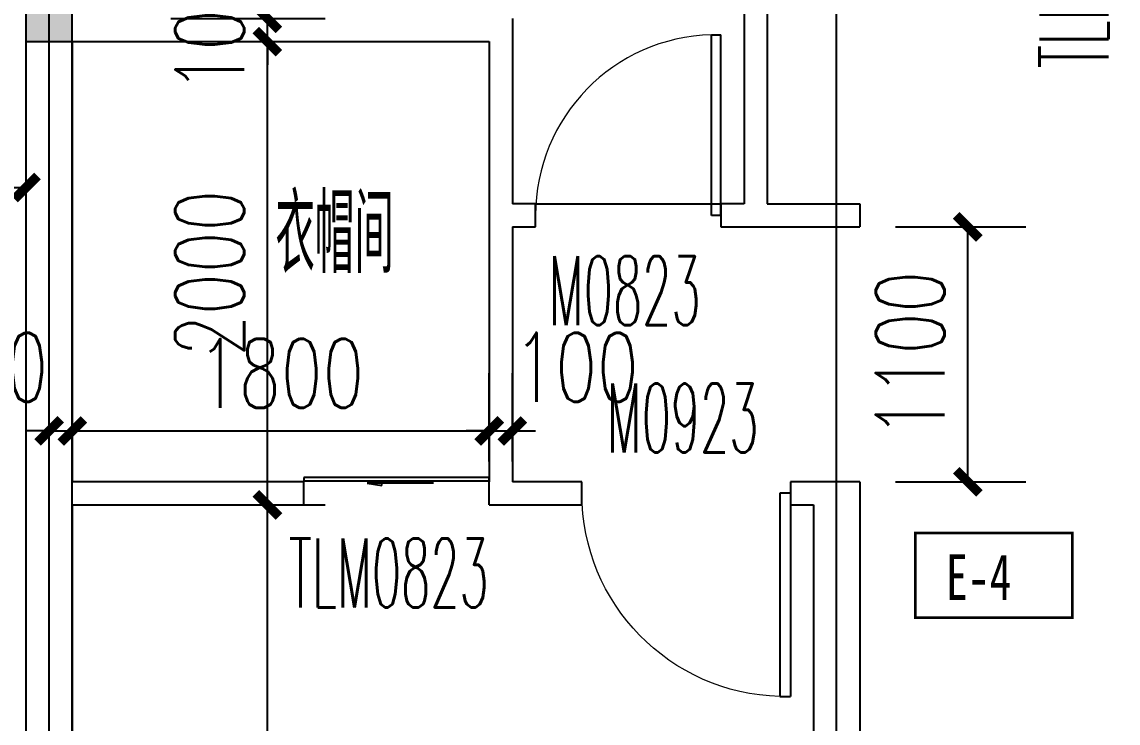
# Model space of a CAD drawing. Extents: x -59851 to 653804, y -249523 to 437614.
# Drawn here: x -10231 to -5499, y -47736 to -44709 of the extents above; entities that cross this region are included whole.
import ezdxf

# ---------------------------------------------------------------- set-up
doc = ezdxf.new("R2010")
doc.units = 0
doc.header["$LTSCALE"] = 1000
doc.header["$MEASUREMENT"] = 0
for name, color, linetype in [('A-第三道尺寸线', 105, 'Continuous'), ('DOTE', 16, 'Continuous'), ('PUB_HATCH', 8, 'Continuous'), ('PUB_TEXT', 7, 'Continuous'), ('WALL', 2, 'Continuous'), ('WINDOW', 4, 'Continuous'), ('WINDOW_TEXT', 7, 'Continuous'), ('剪力墙', 6, 'Continuous'), ('户型标示', 7, 'Continuous')]:
    doc.layers.add(name, color=color, linetype=linetype)
doc.styles.add('_TCH_DIM_T3', font='SIMPLEX.shx', dxfattribs={"width": 0.705882, "bigfont": 'GBCBIG.shx'})
doc.styles.add('_TCH_WINDOW', font='SIMPLEX.shx', dxfattribs={"width": 0.7, "height": 3.5, "bigfont": 'GBCBIG.shx'})
doc.styles.get("Standard").update_dxf_attribs({"font": 'gbenor.shx', "width": 0.7, "bigfont": 'gbcbig.shx'})
doc.styles.add('黑体', font='simhei.ttf', dxfattribs={"width": 0.7})
doc.dimstyles.new('_TCH_ARCH&&100', dxfattribs={"dimtxt": 297.5, "dimasz": 100, "dimexe": 250, "dimexo": 300, "dimgap": 100, "dimtad": 1, "dimdec": 0, "dimzin": 0, "dimdsep": 46, "dimtxsty": '_TCH_DIM_T3', "dimblk": 'ARCHTICK', "dimcen": 0.09, "dimclrt": 7, "dimazin": 2, "dimtfac": 1, "dimtdec": 0, "dimtix": 1, "dimtmove": 2, "dimatfit": 3, "dimfxl": 0, "dimtolj": 1, "dimtzin": 0, "dimarcsym": 0})

# ---------------------------------------------------------------- blocks, each defined once
blk = doc.blocks.new('zhouxianssceng0329')
at = {"layer": 'DOTE'}
for p, q in [((-10113.7, 132089.9), (-10113.7, 143398.2)), ((-6713.7, 132089.9), (-6713.7, 143398.2))]:
    blk.add_line(p, q, dxfattribs=at)
blk = doc.blocks.new('1417jianliqiang0329')
at = {"layer": 'PUB_HATCH'}
blk.add_hatch(color=256, dxfattribs=at).paths.add_polyline_path([(-9613.7, 37727.2), (-10213.7, 37727.2), (-10213.7, 35927.2), (-10013.7, 35927.2), (-10013.7, 37527.2), (-9613.7, 37527.2)])
at = {"layer": '剪力墙'}
blk.add_lwpolyline([(-9613.7, 37727.2), (-10213.7, 37727.2), (-10213.7, 35927.2), (-10013.7, 35927.2), (-10013.7, 37527.2), (-9613.7, 37527.2)], close=True, dxfattribs=at)
blk = doc.blocks.new('$DorLib2D$00000001')
for p, q in [((0.45, 0.975), (0.5, 0.975)), ((0.45, 0), (0.45, 0.975)), ((0.5, 0), (0.5, 0.975)), ((0.5, 0), (0.45, 0))]:
    blk.add_line(p, q)
at = {"lineweight": 13}
blk.add_arc((0.475, 0), 0.975, 91.4693, 180, dxfattribs=at)
blk = doc.blocks.new('$DorLib2D$00000129')
at = {"color": 0, "linetype": 'Continuous'}
for p, q in [((-0.5, 0.545), (-0.5, 0.6866)), ((-0.5, 0.6866), (0.5, 0.6866)), ((0.5, 0.6866), (0.5, 0.545)), ((0.5, 0.545), (-0.5, 0.545)), ((-0.5, 0.5), (-0.5, 0.545)), ((0.5, 0.5), (0.5, 0.545)), ((-0.2, 0.4375), (0.1584, 0.4375)), ((0.1584, 0.4375), (0.0804, 0.3408)), ((0.0804, 0.3408), (0.0804, 0.4375))]:
    blk.add_line(p, q, dxfattribs=at)
blk = doc.blocks.new('_ArchTick')
at = {"color": 0, "linetype": 'ByBlock', "const_width": 0.4}
blk.add_lwpolyline([(-0.5, -0.5), (0.5, 0.5)], dxfattribs=at)
blk = doc.blocks.new('*D758')
at = {"layer": 'A-第三道尺寸线', "color": 0, "lineweight": -2, "transparency": 16777216}
for p, q in [((17457.5, 167834.8), (18123.7, 167834.8)), ((17873.7, 166334.8), (17873.7, 167834.8)), ((17457.5, 166334.8), (18123.7, 166334.8))]:
    blk.add_line(p, q, dxfattribs=at)
at = {"layer": 'Defpoints', "color": 0, "transparency": 16777216}
for p in [(17157.5, 167834.8), (17873.7, 167834.8), (17157.5, 166334.8)]:
    blk.add_point(p, dxfattribs=at)
at = {"layer": 'A-第三道尺寸线', "color": 0, "lineweight": -2, "transparency": 16777216, "xscale": 100, "yscale": 100, "zscale": 100}
for p, rotation in [((17873.7, 167834.8), 90), ((17873.7, 166334.8), 270)]:
    blk.add_blockref('_ArchTick', p, dxfattribs=dict(at, rotation=rotation))
at = {"layer": 'A-第三道尺寸线', "color": 7, "transparency": 16777216, "insert": (17625, 167084.8), "char_height": 297.5, "attachment_point": 5, "rotation": 90, "style": '_TCH_DIM_T3'}
blk.add_mtext('\\A1;1500', dxfattribs=at)
blk = doc.blocks.new('*D759')
at = {"layer": 'A-第三道尺寸线', "color": 0, "lineweight": -2, "transparency": 16777216}
for p, q in [((17873.7, 166334.8), (17873.7, 166434.8)), ((17457.5, 166334.8), (18123.7, 166334.8)), ((17873.7, 166234.8), (17873.7, 166334.8)), ((17457.5, 166234.8), (18123.7, 166234.8)), ((17873.7, 166234.8), (17873.7, 166134.8))]:
    blk.add_line(p, q, dxfattribs=at)
at = {"layer": 'Defpoints', "color": 0, "transparency": 16777216}
for p in [(17157.5, 166334.8), (17873.7, 166334.8), (17157.5, 166234.8)]:
    blk.add_point(p, dxfattribs=at)
at = {"layer": 'A-第三道尺寸线', "color": 0, "lineweight": -2, "transparency": 16777216, "xscale": 100, "yscale": 100, "zscale": 100}
for p, rotation in [((17873.7, 166334.8), 270), ((17873.7, 166234.8), 90)]:
    blk.add_blockref('_ArchTick', p, dxfattribs=dict(at, rotation=rotation))
at = {"layer": 'A-第三道尺寸线', "color": 7, "transparency": 16777216, "insert": (17625, 166284.8), "char_height": 297.5, "attachment_point": 5, "rotation": 90, "style": '_TCH_DIM_T3'}
blk.add_mtext('\\A1;100', dxfattribs=at)
blk = doc.blocks.new('*D760')
at = {"layer": 'A-第三道尺寸线', "color": 0, "lineweight": -2, "transparency": 16777216}
for p, q in [((17457.5, 166234.8), (18123.7, 166234.8)), ((17873.7, 164234.8), (17873.7, 166234.8)), ((17457.5, 164234.8), (18123.7, 164234.8))]:
    blk.add_line(p, q, dxfattribs=at)
at = {"layer": 'Defpoints', "color": 0, "transparency": 16777216}
for p in [(17157.5, 166234.8), (17873.7, 166234.8), (17157.5, 164234.8)]:
    blk.add_point(p, dxfattribs=at)
at = {"layer": 'A-第三道尺寸线', "color": 0, "lineweight": -2, "transparency": 16777216, "xscale": 100, "yscale": 100, "zscale": 100}
for p, rotation in [((17873.7, 166234.8), 90), ((17873.7, 164234.8), 270)]:
    blk.add_blockref('_ArchTick', p, dxfattribs=dict(at, rotation=rotation))
at = {"layer": 'A-第三道尺寸线', "color": 7, "transparency": 16777216, "insert": (17625, 165234.8), "char_height": 297.5, "attachment_point": 5, "rotation": 90, "style": '_TCH_DIM_T3'}
blk.add_mtext('\\A1;2000', dxfattribs=at)
blk = doc.blocks.new('*D761')
at = {"layer": 'A-第三道尺寸线', "color": 0, "lineweight": -2, "transparency": 16777216}
for p, q in [((17457.5, 164234.8), (18123.7, 164234.8)), ((17873.7, 160734.8), (17873.7, 164234.8)), ((17457.5, 160734.8), (18123.7, 160734.8))]:
    blk.add_line(p, q, dxfattribs=at)
at = {"layer": 'Defpoints', "color": 0, "transparency": 16777216}
for p in [(17157.5, 164234.8), (17873.7, 164234.8), (17157.5, 160734.8)]:
    blk.add_point(p, dxfattribs=at)
at = {"layer": 'A-第三道尺寸线', "color": 0, "lineweight": -2, "transparency": 16777216, "xscale": 100, "yscale": 100, "zscale": 100}
for p, rotation in [((17873.7, 164234.8), 90), ((17873.7, 160734.8), 270)]:
    blk.add_blockref('_ArchTick', p, dxfattribs=dict(at, rotation=rotation))
at = {"layer": 'A-第三道尺寸线', "color": 7, "transparency": 16777216, "insert": (17625, 162484.8), "char_height": 297.5, "attachment_point": 5, "rotation": 90, "style": '_TCH_DIM_T3'}
blk.add_mtext('\\A1;3500', dxfattribs=at)
blk = doc.blocks.new('*D774')
at = {"layer": 'A-第三道尺寸线', "color": 0, "lineweight": -2, "transparency": 16777216}
for p, q in [((20585.5, 165434.8), (21147.7, 165434.8)), ((20897.7, 164334.8), (20897.7, 165434.8)), ((20585.5, 164334.8), (21147.7, 164334.8))]:
    blk.add_line(p, q, dxfattribs=at)
at = {"layer": 'Defpoints', "color": 0, "transparency": 16777216}
for p in [(20285.5, 165434.8), (20897.7, 165434.8), (20285.5, 164334.8)]:
    blk.add_point(p, dxfattribs=at)
at = {"layer": 'A-第三道尺寸线', "color": 0, "lineweight": -2, "transparency": 16777216, "xscale": 100, "yscale": 100, "zscale": 100}
for p, rotation in [((20897.7, 165434.8), 90), ((20897.7, 164334.8), 270)]:
    blk.add_blockref('_ArchTick', p, dxfattribs=dict(at, rotation=rotation))
at = {"layer": 'A-第三道尺寸线', "color": 7, "transparency": 16777216, "insert": (20649, 164884.8), "char_height": 297.5, "attachment_point": 5, "rotation": 90, "style": '_TCH_DIM_T3'}
blk.add_mtext('\\A1;1100', dxfattribs=at)
blk = doc.blocks.new('*D775')
at = {"layer": 'A-第三道尺寸线', "color": 0, "lineweight": -2, "transparency": 16777216}
for p, q in [((16931.5, 164421.8), (16931.5, 164804.1)), ((17031.5, 164421.8), (17031.5, 164804.1)), ((16931.5, 164554.1), (16831.5, 164554.1)), ((16931.5, 164554.1), (17031.5, 164554.1)), ((17031.5, 164554.1), (17131.5, 164554.1))]:
    blk.add_line(p, q, dxfattribs=at)
at = {"layer": 'Defpoints', "color": 0, "transparency": 16777216}
for p in [(17031.5, 164554.1), (16931.5, 164121.8), (17031.5, 164121.8)]:
    blk.add_point(p, dxfattribs=at)
at = {"layer": 'A-第三道尺寸线', "color": 0, "lineweight": -2, "transparency": 16777216, "xscale": 100, "yscale": 100, "zscale": 100}
blk.add_blockref('_ArchTick', (16931.5, 164554.1), dxfattribs=at)
at = {"layer": 'A-第三道尺寸线', "color": 0, "lineweight": -2, "transparency": 16777216, "xscale": 100, "yscale": 100, "zscale": 100, "rotation": 180}
blk.add_blockref('_ArchTick', (17031.5, 164554.1), dxfattribs=at)
at = {"layer": 'A-第三道尺寸线', "color": 7, "transparency": 16777216, "insert": (16656.5, 164829.1), "char_height": 297.5, "attachment_point": 5, "style": '_TCH_DIM_T3'}
blk.add_mtext('\\A1;100', dxfattribs=at)
blk = doc.blocks.new('*D776')
at = {"layer": 'A-第三道尺寸线', "color": 0, "lineweight": -2, "transparency": 16777216}
for p, q in [((17031.5, 164421.8), (17031.5, 164804.1)), ((18831.5, 164421.8), (18831.5, 164804.1)), ((17031.5, 164554.1), (18831.5, 164554.1))]:
    blk.add_line(p, q, dxfattribs=at)
at = {"layer": 'Defpoints', "color": 0, "transparency": 16777216}
for p in [(18831.5, 164554.1), (17031.5, 164121.8), (18831.5, 164121.8)]:
    blk.add_point(p, dxfattribs=at)
at = {"layer": 'A-第三道尺寸线', "color": 0, "lineweight": -2, "transparency": 16777216, "xscale": 100, "yscale": 100, "zscale": 100, "rotation": 180}
blk.add_blockref('_ArchTick', (17031.5, 164554.1), dxfattribs=at)
at = {"layer": 'A-第三道尺寸线', "color": 0, "lineweight": -2, "transparency": 16777216, "xscale": 100, "yscale": 100, "zscale": 100}
blk.add_blockref('_ArchTick', (18831.5, 164554.1), dxfattribs=at)
at = {"layer": 'A-第三道尺寸线', "color": 7, "transparency": 16777216, "insert": (17931.5, 164802.8), "char_height": 297.5, "attachment_point": 5, "style": '_TCH_DIM_T3'}
blk.add_mtext('\\A1;1800', dxfattribs=at)
blk = doc.blocks.new('*D777')
at = {"layer": 'A-第三道尺寸线', "color": 0, "lineweight": -2, "transparency": 16777216}
for p, q in [((18831.5, 164421.8), (18831.5, 164804.1)), ((18931.5, 164421.8), (18931.5, 164804.1)), ((18831.5, 164554.1), (18731.5, 164554.1)), ((18831.5, 164554.1), (18931.5, 164554.1)), ((18931.5, 164554.1), (19031.5, 164554.1))]:
    blk.add_line(p, q, dxfattribs=at)
at = {"layer": 'Defpoints', "color": 0, "transparency": 16777216}
for p in [(18931.5, 164554.1), (18831.5, 164121.8), (18931.5, 164121.8)]:
    blk.add_point(p, dxfattribs=at)
at = {"layer": 'A-第三道尺寸线', "color": 0, "lineweight": -2, "transparency": 16777216, "xscale": 100, "yscale": 100, "zscale": 100}
blk.add_blockref('_ArchTick', (18831.5, 164554.1), dxfattribs=at)
at = {"layer": 'A-第三道尺寸线', "color": 0, "lineweight": -2, "transparency": 16777216, "xscale": 100, "yscale": 100, "zscale": 100, "rotation": 180}
blk.add_blockref('_ArchTick', (18931.5, 164554.1), dxfattribs=at)
at = {"layer": 'A-第三道尺寸线', "color": 7, "transparency": 16777216, "insert": (19206.5, 164829.1), "char_height": 297.5, "attachment_point": 5, "style": '_TCH_DIM_T3'}
blk.add_mtext('\\A1;100', dxfattribs=at)
blk = doc.blocks.new('*D875')
at = {"layer": 'A-第三道尺寸线', "color": 0, "lineweight": -2, "transparency": 16777216}
for p, q in [((-11413.7, -45152.8), (-11413.7, -45674)), ((-10213.7, -45152.8), (-10213.7, -45674)), ((-11413.7, -45424), (-10213.7, -45424))]:
    blk.add_line(p, q, dxfattribs=at)
at = {"layer": 'Defpoints', "color": 0, "transparency": 16777216}
for p in [(-11413.7, -44852.8), (-10213.7, -44852.8), (-10213.7, -45424)]:
    blk.add_point(p, dxfattribs=at)
at = {"layer": 'A-第三道尺寸线', "color": 0, "lineweight": -2, "transparency": 16777216, "xscale": 100, "yscale": 100, "zscale": 100, "rotation": 180}
blk.add_blockref('_ArchTick', (-11413.7, -45424), dxfattribs=at)
at = {"layer": 'A-第三道尺寸线', "color": 0, "lineweight": -2, "transparency": 16777216, "xscale": 100, "yscale": 100, "zscale": 100}
blk.add_blockref('_ArchTick', (-10213.7, -45424), dxfattribs=at)
at = {"layer": 'A-第三道尺寸线', "color": 7, "transparency": 16777216, "insert": (-10813.7, -45175.2), "char_height": 297.5, "attachment_point": 5, "style": '_TCH_DIM_T3'}
blk.add_mtext('\\A1;1200', dxfattribs=at)
blk = doc.blocks.new('A4huhuxing')
at = {"layer": 'WALL'}
for p, q in [((16831.5, 168034.8), (16831.5, 166234.8)), ((19931.5, 167834.8), (19931.5, 165534.8)), ((20031.5, 167834.8), (20031.5, 165534.8)), ((18931.5, 166334.8), (18931.5, 165534.8)), ((16831.5, 166234.8), (16831.5, 164334.8)), ((17031.5, 166234.8), (18831.5, 166234.8)), ((17031.5, 166234.8), (17031.5, 164334.8)), ((18831.5, 166234.8), (18831.5, 165434.8)), ((19031.5, 165534.8), (18931.5, 165534.8)), ((19031.5, 165434.8), (19031.5, 165534.8)), ((19931.5, 165534.8), (19831.5, 165534.8)), ((19831.5, 165534.8), (19831.5, 165434.8)), ((20031.5, 165534.8), (20431.5, 165534.8)), ((20431.5, 165534.8), (20431.5, 165434.8)), ((18831.5, 165434.8), (18831.5, 164334.8)), ((18931.5, 165434.8), (18931.5, 164334.8)), ((18931.5, 165434.8), (19031.5, 165434.8)), ((19831.5, 165434.8), (20031.5, 165434.8)), ((20031.5, 165434.8), (20431.5, 165434.8)), ((16831.5, 164334.8), (16831.5, 160534.8)), ((18031.5, 164334.8), (17031.5, 164334.8)), ((18031.5, 164234.8), (18031.5, 164334.8)), ((18831.5, 164234.8), (18831.5, 164334.8)), ((19231.5, 164334.8), (18931.5, 164334.8)), ((19231.5, 164234.8), (19231.5, 164334.8)), ((20431.5, 164334.8), (20131.5, 164334.8)), ((20131.5, 164334.8), (20131.5, 164234.8)), ((20431.5, 164334.8), (20431.5, 160734.8)), ((17031.5, 164234.8), (18031.5, 164234.8)), ((17031.5, 164234.8), (17031.5, 160734.8)), ((18831.5, 164234.8), (19231.5, 164234.8)), ((20131.5, 164234.8), (20231.5, 164234.8)), ((20231.5, 164234.8), (20231.5, 160734.8))]:
    blk.add_line(p, q, dxfattribs=at)
at = {"layer": 'WINDOW'}
blk.add_line((19031.5, 165534.8), (19831.5, 165534.8), dxfattribs=at)
at = {"layer": '户型标示', "color": 2, "const_width": 11.2}
blk.add_lwpolyline([(20671.7, 164113.9), (21349.3, 164113.9), (21349.3, 163747.5), (20671.7, 163747.5)], close=True, dxfattribs=at)
at = {"layer": 'WINDOW'}
ref = blk.add_blockref('$DorLib2D$00000129', (21681.5, 166584.8), dxfattribs=dict(at, xscale=900, yscale=100, zscale=900, rotation=270))
ref.add_attrib('A', 'TLM0923', (21505.3, 166119.3), dxfattribs={"layer": 'WINDOW_TEXT', "height": 297.5, "rotation": 90, "style": '_TCH_WINDOW', "width": 0.494118})
ref = blk.add_blockref('$DorLib2D$00000001', (19431.5, 165484.8), dxfattribs=dict(at, xscale=800, yscale=800, zscale=800))
ref.add_attrib('A', 'M0823', (19088.5, 165011), dxfattribs={"layer": 'WINDOW_TEXT', "height": 297.5, "style": '_TCH_WINDOW', "width": 0.494118})
ref = blk.add_blockref('$DorLib2D$00000001', (19681.5, 164284.8), dxfattribs=dict(at, xscale=-900, yscale=900, zscale=900, rotation=180))
ref.add_attrib('A', 'M0923', (19338.5, 164461), dxfattribs={"layer": 'WINDOW_TEXT', "height": 297.5, "style": '_TCH_WINDOW', "width": 0.494118})
ref = blk.add_blockref('$DorLib2D$00000129', (18431.5, 164284.8), dxfattribs=dict(at, xscale=-800, yscale=100, zscale=-800))
ref.add_attrib('A', 'TLM0823', (17966, 163792.4), dxfattribs={"layer": 'WINDOW_TEXT', "height": 297.5, "style": '_TCH_WINDOW', "width": 0.494118})
at = {"layer": 'PUB_TEXT', "width": 0.7}
blk.add_text('衣帽间', height=337.59, dxfattribs=at).set_placement((17908.6, 165235.2))
at = {"layer": '户型标示', "color": 2, "style": '黑体', "width": 0.7}
blk.add_text('E-4', height=197.15, dxfattribs=at).set_placement((20803.8, 163824.8))
at = {"layer": 'A-第三道尺寸线'}
for p1, p2, distance, picture, middle in [((17157.5, 166334.8), (17157.5, 167834.8), -716.2, '*D758', (17625, 167084.8)), ((17157.5, 166234.8), (17157.5, 166334.8), -716.2, '*D759', (17625, 166284.8)), ((17157.5, 164234.8), (17157.5, 166234.8), -716.2, '*D760', (17625, 165234.8)), ((20285.5, 164334.8), (20285.5, 165434.8), -612.2, '*D774', (20649, 164884.8)), ((17031.5, 164121.8), (18831.5, 164121.8), 432.3, '*D776', (17931.5, 164802.8)), ((17157.5, 160734.8), (17157.5, 164234.8), -716.2, '*D761', (17625, 162484.8))]:
    dim = blk.add_aligned_dim(p1=p1, p2=p2, distance=distance, dimstyle='_TCH_ARCH&&100', dxfattribs=at)
    dim.commit()
    dim.dimension.update_dxf_attribs({"geometry": picture, "text_midpoint": middle})
for base, p1, p2, picture, middle in [((17031.5, 164554.1), (16931.5, 164121.8), (17031.5, 164121.8), '*D775', (16656.5, 164829.1)), ((18931.5, 164554.1), (18831.5, 164121.8), (18931.5, 164121.8), '*D777', (19206.5, 164829.1))]:
    dim = blk.add_linear_dim(base=base, p1=p1, p2=p2, angle=0, dimstyle='_TCH_ARCH&&100', dxfattribs=at)
    dim.commit()
    dim.dimension.update_dxf_attribs({"geometry": picture, "text_midpoint": middle, "dimtype": 129})

msp = doc.modelspace()

# ---------------------------------------------------------------- block references
for name, p in [('zhouxianssceng0329', (0, -184992.5)), ('1417jianliqiang0329', (0, -80721.5))]:
    msp.add_blockref(name, p)

# ---------------------------------------------------------------- next in the draw order: block references
msp.add_blockref('A4huhuxing', (-27045.2, -211029.1))

# ---------------------------------------------------------------- next in the draw order: linework, layer by layer
at = {"layer": 'WALL'}
for p, q in [((-10213.7, -42794.3), (-10213.7, -50294.3)), ((-10013.7, -50394.3), (-10013.7, -42794.3))]:
    msp.add_line(p, q, dxfattribs=at)

# ---------------------------------------------------------------- next in the draw order: dimensions: what is measured, and where the dimension line sits
at = {"layer": 'A-第三道尺寸线'}
dim = msp.add_aligned_dim(p1=(-11413.7, -44852.8), p2=(-10213.7, -44852.8), distance=-571.2, dimstyle='_TCH_ARCH&&100', dxfattribs=at)
dim.commit()
dim.dimension.update_dxf_attribs({"geometry": '*D875', "text_midpoint": (-10813.7, -45175.2)})

doc.saveas('drawing.dxf')
